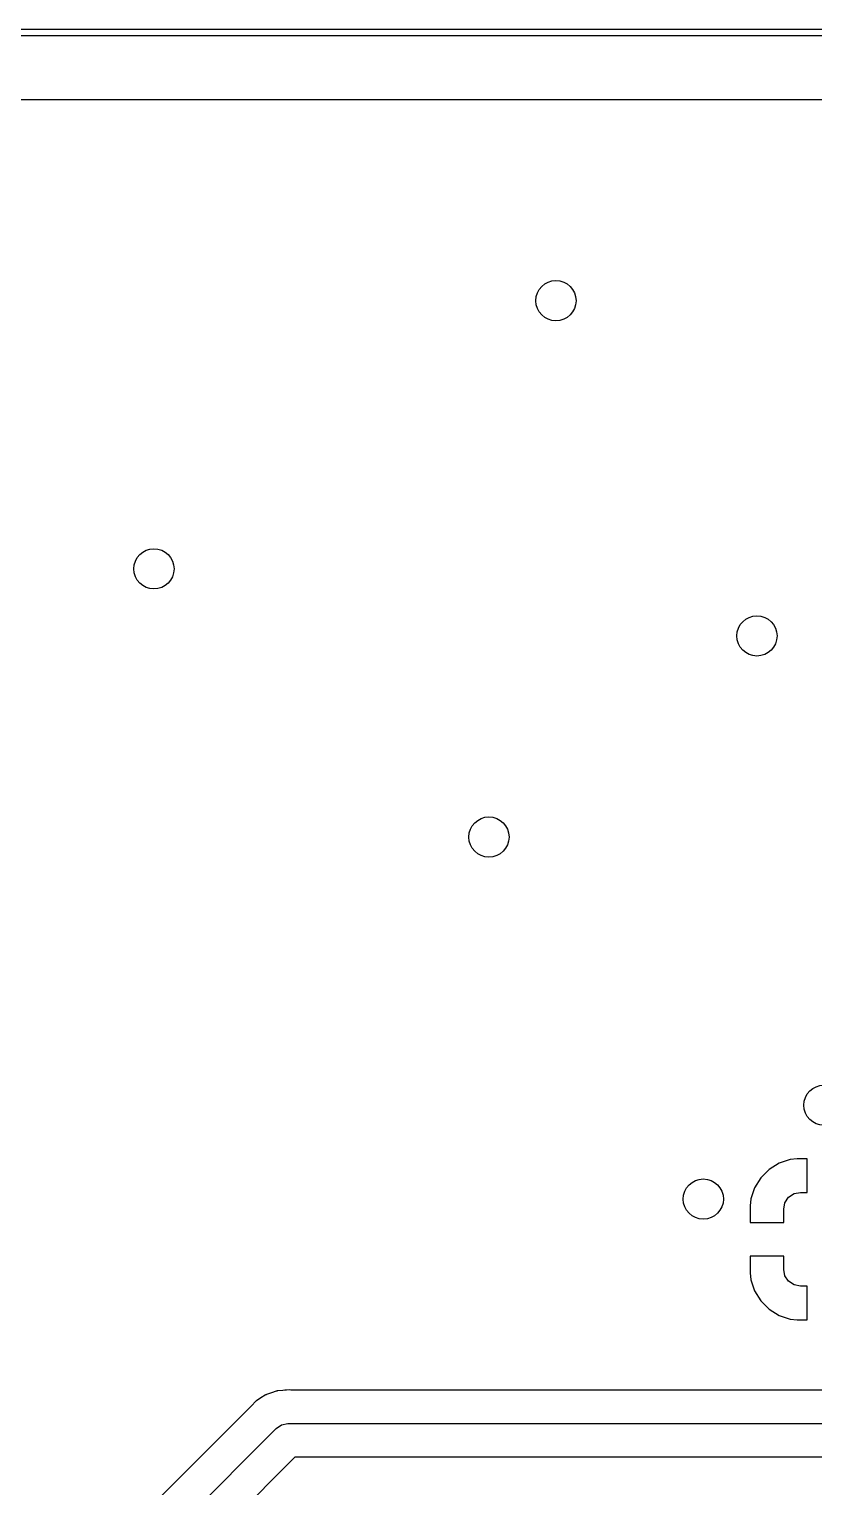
# Model space of a CAD drawing. Extents: x 1.18 to 9.06, y -3.74 to -1.97.
# Drawn here: x 7.604 to 8.065, y -2.823 to -1.967 of the extents above; entities that cross this region are included whole.
import ezdxf

# ---------------------------------------------------------------- set-up
doc = ezdxf.new("R2010")
doc.units = 0
doc.header["$MEASUREMENT"] = 0
doc.layers.add('BLACK', color=7, linetype='CONTINUOUS')

msp = doc.modelspace()

# ---------------------------------------------------------------- linework, layer by layer
at = {"layer": 'BLACK', "linetype": 'CONTINUOUS'}
for p, q in [((1.1811, -1.96654), (9.05512, -1.96654)), ((9.05315, -1.97047), (1.18307, -1.97047)), ((1.22535, -2.00787), (9.01087, -2.00787)), ((8.03865, -2.63613), (8.03377, -2.64101)), ((8.04452, -2.63251), (8.03865, -2.63613)), ((8.05107, -2.63033), (8.04452, -2.63251)), ((8.04452, -2.63251), (8.04452, -2.63251)), ((8.05512, -2.62992), (8.05107, -2.63033)), ((8.06102, -2.62992), (8.05512, -2.62992)), ((8.05512, -2.62992), (8.05512, -2.62992)), ((8.06102, -2.64961), (8.06102, -2.62992)), ((8.03377, -2.64101), (8.03014, -2.64688)), ((8.02797, -2.65344), (8.02756, -2.65748)), ((8.03014, -2.64689), (8.02797, -2.65344)), ((8.02797, -2.65344), (8.02797, -2.65344)), ((8.03014, -2.64688), (8.03014, -2.64689)), ((8.04799, -2.65568), (8.05013, -2.65249)), ((8.05013, -2.65249), (8.05332, -2.65036)), ((8.05332, -2.65036), (8.05709, -2.64961)), ((8.05709, -2.64961), (8.06102, -2.64961)), ((8.02756, -2.65748), (8.02756, -2.66732)), ((8.04724, -2.65945), (8.04799, -2.65568)), ((8.04724, -2.66732), (8.04724, -2.65945)), ((8.02756, -2.66732), (8.04724, -2.66732)), ((8.04724, -2.68701), (8.02756, -2.68701)), ((8.02756, -2.68701), (8.02756, -2.69685)), ((8.04724, -2.69488), (8.04724, -2.68701)), ((8.04799, -2.69865), (8.04724, -2.69488)), ((8.02756, -2.69685), (8.02797, -2.70089)), ((8.02797, -2.70089), (8.03014, -2.70745)), ((8.05013, -2.70184), (8.04799, -2.69865)), ((8.05332, -2.70398), (8.05013, -2.70184)), ((8.05709, -2.70472), (8.05332, -2.70398)), ((8.06102, -2.70472), (8.05709, -2.70472)), ((8.06102, -2.72441), (8.06102, -2.70472)), ((8.03014, -2.70745), (8.03014, -2.70745)), ((8.03014, -2.70745), (8.03377, -2.71332)), ((8.03377, -2.71332), (8.03865, -2.7182)), ((8.03865, -2.7182), (8.04452, -2.72183)), ((8.04452, -2.72183), (8.04452, -2.72183)), ((8.04452, -2.72183), (8.05107, -2.724)), ((8.05107, -2.724), (8.05108, -2.724)), ((8.05108, -2.724), (8.05512, -2.72441)), ((8.05512, -2.72441), (8.06102, -2.72441)), ((8.06102, -2.72441), (8.06102, -2.72441)), ((7.73678, -2.77249), (7.73471, -2.77469)), ((7.737, -2.7723), (7.73678, -2.77249)), ((7.73723, -2.77211), (7.737, -2.7723)), ((7.737, -2.7723), (7.737, -2.7723)), ((7.73745, -2.77194), (7.73723, -2.77212)), ((7.73723, -2.77212), (7.73723, -2.77211)), ((7.74003, -2.77035), (7.73745, -2.77194)), ((7.74255, -2.76869), (7.74003, -2.77035)), ((7.74281, -2.76856), (7.74255, -2.76869)), ((7.74307, -2.76843), (7.74281, -2.76856)), ((7.74281, -2.76856), (7.74281, -2.76856)), ((7.74308, -2.76843), (7.74307, -2.76843)), ((7.74333, -2.76831), (7.74308, -2.76843)), ((7.7462, -2.76736), (7.74333, -2.76831)), ((7.74333, -2.76831), (7.74333, -2.76831)), ((7.74333, -2.76831), (7.74333, -2.76831)), ((7.74333, -2.76831), (7.74333, -2.76831)), ((7.74904, -2.76633), (7.7462, -2.76736)), ((7.74932, -2.76626), (7.74904, -2.76633)), ((7.74961, -2.7662), (7.74932, -2.76626)), ((7.74932, -2.76626), (7.74932, -2.76626)), ((7.74989, -2.76614), (7.74961, -2.7662)), ((7.74961, -2.7662), (7.74961, -2.7662)), ((7.7529, -2.76588), (7.74989, -2.76614)), ((7.75418, -2.76573), (7.7529, -2.76588)), ((7.75451, -2.76573), (7.75418, -2.76573)), ((7.75472, -2.76572), (7.75451, -2.76573)), ((7.755, -2.7657), (7.75472, -2.76572)), ((7.75677, -2.76554), (7.755, -2.7657)), ((7.75771, -2.76568), (7.75677, -2.76554)), ((7.75841, -2.76573), (7.75771, -2.76568)), ((8.1699, -2.76573), (7.75841, -2.76573)), ((7.73471, -2.77469), (7.6073, -2.90209)), ((7.61403, -2.92323), (7.74895, -2.78832)), ((7.74895, -2.78832), (7.75214, -2.78618)), ((7.74895, -2.78832), (7.74895, -2.78832)), ((7.75214, -2.78618), (7.75591, -2.78543)), ((7.75591, -2.78543), (8.26364, -2.78543)), ((7.75998, -2.80512), (7.62507, -2.94003)), ((8.26772, -2.80512), (7.75998, -2.80512))]:
    msp.add_line(p, q, dxfattribs=at)
at = {"layer": 'BLACK'}
for centre in [(7.91339, -2.12598), (7.67717, -2.28346), (8.0315, -2.32283), (7.87402, -2.44094), (8.07087, -2.59843), (8, -2.65354)]:
    msp.add_circle(centre, 0.01181, dxfattribs=at)

doc.saveas('drawing.dxf')
